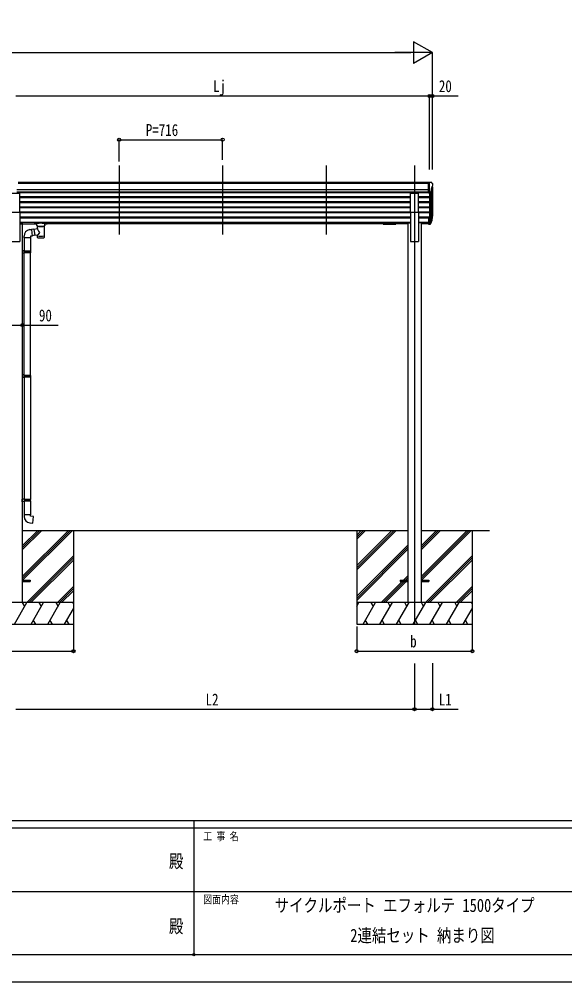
# Model space of a CAD drawing. Units: millimetres, scale not verified. Extents: x -10512 to 10512, y -7425 to 7425.
# Drawn here: x -1220 to 2555, y -7425 to -764 of the extents above; entities that cross this region are included whole.
import ezdxf
from ezdxf.enums import TextEntityAlignment as Align

# ---------------------------------------------------------------- set-up
doc = ezdxf.new("R2010")
doc.units = ezdxf.units.MM
doc.header["$LTSCALE"] = 30
doc.header["$PDMODE"] = 32
doc.header["$PDSIZE"] = 15
for name, color, linetype in [('0-2_USER1', 3, 'Continuous'), ('0-3_YKK_12', 2, 'Continuous'), ('0-4_YKK_13', 4, 'Continuous'), ('0-5_YKK_A1', 4, 'Continuous'), ('0-6_YKK_D', 6, 'Continuous'), ('0-7_YKK_ZWAK', 7, 'Continuous')]:
    doc.layers.add(name, color=color, linetype=linetype)
doc.styles.add('ＭＳ ゴシック', font='')
doc.styles.get('ＭＳ ゴシック').set_extended_font_data('MS Gothic')

msp = doc.modelspace()

# ---------------------------------------------------------------- linework, layer by layer
at = {"layer": '0-3_YKK_12'}
for p, q in [((-528.61, -1776.98), (-528.61, -2254.5)), ((187.39, -1776.98), (187.39, -2254.5)), ((903.39, -1776.98), (903.39, -2254.5)), ((1515.39, -1776.98), (1515.39, -4951.39))]:
    msp.add_line(p, q, dxfattribs=at)
at = {"layer": '0-4_YKK_13'}
for p, q in [((1612.89, -1893.37), (1602.89, -1893.46)), ((1602.89, -1894.97), (1602.89, -1893.46)), ((1612.89, -1965.35), (1612.89, -1893.37)), ((1631.39, -1893.37), (1612.89, -1893.37)), ((1619.39, -1966.35), (1619.39, -1893.37)), ((1631.39, -1893.37), (1633.72, -1893.51)), ((1633.39, -1927.88), (1633.39, -1944.16)), ((1638.86, -1924.55), (1633.54, -1927.62)), ((1634.48, -1893.94), (1638.55, -1899.74)), ((1641.39, -1902.74), (1641.39, -1903.37)), ((-1272.11, -1967.02), (-1217.11, -1967.02)), ((-1217.11, -2098.82), (-1217.11, -1967.02)), ((1487.89, -2098.82), (1487.89, -1967.02)), ((1487.89, -1967.02), (1542.89, -1967.02)), ((1542.89, -2098.82), (1542.89, -1967.02)), ((1612.89, -1965.35), (1619.39, -1965.35)), ((1619.39, -1966.35), (1624.6, -1966.03)), ((1627.01, -1964.54), (1636.02, -1948.95)), ((-1272.11, -2098.82), (-1217.11, -2098.82)), ((1487.89, -2098.82), (1542.89, -2098.82)), ((1619.39, -2127.09), (1619.39, -2181.86)), ((-1114.61, -2171.67), (-1114.61, -2182.43)), ((-1029.61, -2171.01), (-1112.61, -2171.01)), ((-1029.61, -2173.19), (-1112.61, -2173.19)), ((-1098.11, -2183.1), (-1112.61, -2183.1)), ((-1098.11, -2189.9), (-1098.11, -2179.63)), ((-1094.01, -2211.98), (-1094.01, -2194.39)), ((-1048.21, -2194.4), (-1048.2, -2274.7)), ((-1044.11, -2189.9), (-1044.11, -2179.63)), ((-1029.61, -2183.1), (-1044.11, -2183.1)), ((-1027.61, -2171.67), (-1027.61, -2182.43)), ((-1027.61, -2171.86), (-1027.61, -2173.41)), ((1298.39, -2171.67), (1298.39, -2182.43)), ((1298.39, -2171.86), (1298.39, -2173.41)), ((1300.39, -2171.01), (1383.39, -2171.01)), ((1300.39, -2173.19), (1383.39, -2173.19)), ((1300.39, -2183.1), (1383.39, -2183.1)), ((1385.39, -2171.67), (1385.39, -2182.43)), ((1612.89, -2139.76), (1612.89, -2181.12)), ((1612.89, -2167.22), (1619.39, -2167.22)), ((1612.89, -2172.1), (1619.39, -2172.1)), ((1612.89, -2181.12), (1619.39, -2181.12)), ((1619.39, -2172.12), (1624.52, -2172.12)), ((1619.39, -2173.93), (1624.23, -2173.93)), ((1619.39, -2181.86), (1624.23, -2181.86)), ((1625.82, -2171.45), (1633.58, -2156.04)), ((1635.02, -2156.4), (1626.83, -2172.58)), ((1635.64, -2156.96), (1626.83, -2180.51)), ((1637.69, -2139.9), (1634.42, -2146.97)), ((1638.29, -2141.28), (1634.42, -2149.23)), ((1635.98, -2152.56), (1635.64, -2156.96)), ((-1147.97, -2219.91), (-1135.46, -2218.35)), ((-1118.94, -2217.76), (-1135.29, -2220.3)), ((-1112.5, -2259.27), (-1131.62, -2262.23)), ((-1119.23, -2215.88), (-1094.01, -2211.97)), ((-1119.23, -2215.88), (-1112.21, -2261.14)), ((-1094.01, -2258.32), (-1112.21, -2261.14)), ((-1094.03, -2274.7), (-1094.01, -2258.07)), ((-1187.37, -2275.92), (-1187.37, -2265)), ((-1141.37, -2275.92), (-1187.37, -2275.92)), ((-1185.41, -2275.92), (-1185.41, -2366.76)), ((-1143.41, -2275.92), (-1143.41, -2369.31)), ((-1183.41, -2366.81), (-1199.41, -2366.34)), ((-1199.41, -2366.34), (-1199.41, -2384.28)), ((-1183.41, -2383.81), (-1199.41, -2384.28)), ((-1183.41, -2368.81), (-1185.41, -2368.81)), ((-1142.41, -2369.31), (-1185.41, -2369.31)), ((-1141.41, -2371.31), (-1185.41, -2371.31)), ((-1141.41, -2379.31), (-1185.41, -2379.31)), ((-1142.41, -2381.31), (-1185.41, -2381.31)), ((-1185.41, -3226.01), (-1185.41, -2383.87)), ((-1183.41, -2368.81), (-1183.41, -2366.81)), ((-1183.41, -2383.81), (-1183.41, -2381.81)), ((-1180.94, -2371.31), (-1180.51, -2369.31)), ((-1143.41, -3228.57), (-1143.41, -2381.31)), ((-1141.41, -2371.31), (-1142.41, -2369.31)), ((-1141.41, -2379.31), (-1142.41, -2381.31)), ((-1141.41, -2371.31), (-1141.41, -2379.31)), ((-1183.41, -3226.07), (-1199.41, -3225.6)), ((-1199.41, -3225.6), (-1199.41, -3243.54)), ((-1183.41, -3243.07), (-1199.41, -3243.54)), ((-1183.41, -3228.07), (-1185.41, -3228.07)), ((-1142.41, -3228.57), (-1185.41, -3228.57)), ((-1141.41, -3230.57), (-1185.41, -3230.57)), ((-1141.41, -3238.57), (-1185.41, -3238.57)), ((-1142.41, -3240.57), (-1185.41, -3240.57)), ((-1185.41, -3243.13), (-1185.41, -4085.26)), ((-1183.41, -3228.07), (-1183.41, -3226.07)), ((-1183.41, -3243.07), (-1183.41, -3241.07)), ((-1180.94, -3230.57), (-1180.51, -3228.57)), ((-1143.41, -3240.57), (-1143.41, -4087.82)), ((-1141.41, -3230.57), (-1142.41, -3228.57)), ((-1141.41, -3238.57), (-1142.41, -3240.57)), ((-1141.41, -3230.57), (-1141.41, -3238.57)), ((-1183.41, -4085.32), (-1199.41, -4084.85)), ((-1199.41, -4102.79), (-1199.41, -4084.85)), ((-1183.41, -4102.32), (-1199.41, -4102.79)), ((-1142.41, -4087.82), (-1185.41, -4087.82)), ((-1141.41, -4089.82), (-1185.41, -4089.82)), ((-1141.41, -4097.82), (-1185.41, -4097.82)), ((-1142.41, -4099.82), (-1185.41, -4099.82)), ((-1183.41, -4100.32), (-1185.41, -4100.32)), ((-1185.41, -4102.38), (-1185.41, -4193.82)), ((-1183.41, -4085.32), (-1183.41, -4087.32)), ((-1183.41, -4100.32), (-1183.41, -4102.32)), ((-1180.94, -4097.82), (-1180.51, -4099.82)), ((-1143.41, -4099.82), (-1143.41, -4193.82)), ((-1141.41, -4089.82), (-1142.41, -4087.82)), ((-1141.41, -4097.82), (-1142.41, -4099.82)), ((-1141.41, -4097.82), (-1141.41, -4089.82)), ((-1141.41, -4193.82), (-1187.41, -4193.82)), ((-1187.41, -4193.82), (-1187.41, -4204.74)), ((-1141.41, -4203.82), (-1141.41, -4193.82)), ((-1199.41, -4646.89), (-1144.61, -4646.89)), ((-1199.41, -4655.89), (-1144.61, -4655.89)), ((-1144.61, -4646.89), (-1144.61, -4655.89)), ((1415.39, -4646.89), (1415.39, -4655.89)), ((1415.39, -4646.89), (1470.19, -4646.89)), ((1415.39, -4655.89), (1470.19, -4655.89)), ((1560.59, -4646.89), (1615.39, -4646.89)), ((1560.59, -4655.89), (1615.39, -4655.89)), ((1615.39, -4646.89), (1615.39, -4655.89))]:
    msp.add_line(p, q, dxfattribs=at)
for points in [[(-1112.61, -2171.01), (-1112.97, -2171.01), (-1113.5, -2171.04), (-1113.94, -2171.09), (-1114.25, -2171.17), (-1114.42, -2171.27), (-1114.54, -2171.4), (-1114.6, -2171.58), (-1114.61, -2171.67)], [(-1112.61, -2183.1), (-1112.97, -2183.09), (-1113.5, -2183.07), (-1113.94, -2183.02), (-1114.25, -2182.94), (-1114.42, -2182.84), (-1114.54, -2182.7), (-1114.6, -2182.52), (-1114.61, -2182.43)], [(-1094.01, -2194.39), (-1094.24, -2194.3), (-1095.6, -2193.56), (-1096.71, -2192.72), (-1097.47, -2191.85), (-1097.93, -2190.95), (-1098.1, -2190.07)], [(-1044.15, -2189.85), (-1044.13, -2190.2), (-1044.37, -2191.16), (-1044.89, -2192.04), (-1045.7, -2192.88), (-1046.81, -2193.68), (-1048.21, -2194.4)], [(-1027.61, -2171.67), (-1027.65, -2171.48), (-1027.73, -2171.34), (-1027.83, -2171.25), (-1027.93, -2171.19), (-1028.05, -2171.14), (-1028.35, -2171.08), (-1028.84, -2171.03), (-1029.38, -2171.01), (-1029.61, -2171.01)], [(-1027.61, -2182.43), (-1027.65, -2182.63), (-1027.73, -2182.77), (-1027.83, -2182.86), (-1027.93, -2182.92), (-1028.05, -2182.97), (-1028.35, -2183.03), (-1028.84, -2183.07), (-1029.38, -2183.09), (-1029.61, -2183.1)], [(1298.39, -2171.67), (1298.43, -2171.48), (1298.51, -2171.34), (1298.61, -2171.25), (1298.71, -2171.19), (1298.83, -2171.14), (1299.12, -2171.08), (1299.61, -2171.03), (1300.15, -2171.01), (1300.39, -2171.01)], [(1298.39, -2182.43), (1298.43, -2182.63), (1298.51, -2182.77), (1298.61, -2182.86), (1298.71, -2182.92), (1298.83, -2182.97), (1299.12, -2183.03), (1299.61, -2183.07), (1300.15, -2183.09), (1300.39, -2183.1)], [(1383.39, -2171.01), (1383.74, -2171.01), (1384.27, -2171.04), (1384.72, -2171.09), (1385.02, -2171.17), (1385.19, -2171.27), (1385.31, -2171.4), (1385.38, -2171.58), (1385.39, -2171.67)], [(1383.39, -2183.1), (1383.74, -2183.09), (1384.27, -2183.07), (1384.72, -2183.02), (1385.02, -2182.94), (1385.19, -2182.84), (1385.31, -2182.7), (1385.38, -2182.52), (1385.39, -2182.43)], [(-1135.46, -2218.35), (-1131.45, -2264.18), (-1141.37, -2265.92), (-1141.37, -2275.92)], [(-1183.41, -2381.81), (-1185.41, -2381.81), (-1185.41, -2368.81)], [(-1180.94, -2371.31), (-1180.94, -2379.31), (-1180.51, -2381.31)], [(-1183.41, -3241.07), (-1185.41, -3241.07), (-1185.41, -3228.07)], [(-1180.94, -3230.57), (-1180.94, -3238.57), (-1180.51, -3240.57)], [(-1183.41, -4087.32), (-1185.41, -4087.32), (-1185.41, -4100.32)], [(-1180.94, -4097.82), (-1180.94, -4089.82), (-1180.51, -4087.82)], [(-1146.33, -4249.56), (-1125.5, -4251.39), (-1121.49, -4205.56), (-1141.41, -4203.82)]]:
    msp.add_lwpolyline(points, dxfattribs=at)
for centre, radius, start, end in [((1633.69, -1927.88), 0.3, 120, 180), ((1633.66, -1894.51), 1, 35, 86.5), ((1638.39, -1902.74), 3, 0, 87), ((1634.48, -1920.18), 6.18, 315.00103, 354.2965), ((1439.39, -1903.37), 202, 355.05096, 0), ((1624.41, -1963.04), 3, 273.5, 330), ((1633.69, -1944.16), 0.3, 180, 265.2833), ((1633.42, -1947.45), 3, 330, 85.2833), ((1608.8, -2130.41), 30.41, 341.80266, 352.8448), ((1610.21, -2132.17), 29.53, 342.01856, 353.49194), ((-1141.46, -2265.36), 45.91, 98.14944, 179.55845), ((-1142.41, -4204.74), 45, 180, 265)]:
    msp.add_arc(centre, radius, start, end, dxfattribs=at)
for centre, major_axis, ratio, start_param, end_param in [((1551.53, -2125.92), (-87.93, 4.42), 0.541684, 3.060334, 3.2172517), ((1550.74, -2132.6), (89.06, 1.43), 0.57596, 6.1985533, 6.3701348), ((-1112.61, -2173.41), (-2, 0), 0.109601, 4.712389, 6.2831853), ((-1071.11, -2179.63), (-27, 0), 0.122176, 3.1415927, 6.2831853), ((-1082.11, -2189.9), (-16, 0), 0.361356, 0, 0.0194874), ((-1071.1, -2194.86), (-22.92, 0.42), 0.07247, 0.0008089, 1.5716053), ((-1071.1, -2196.48), (-22.92, 0.42), 0.07247, 0.0008089, 1.5716053), ((-1071.12, -2194.86), (22.91, 0.42), 0.072511, 4.711586, 6.2823824), ((-1071.12, -2196.48), (22.91, 0.42), 0.072511, 4.711586, 6.2823824), ((-1029.61, -2173.41), (-2, 0), 0.109601, 3.1415927, 4.712389), ((1300.39, -2173.41), (2, 0), 0.109601, 1.5707963, 3.1415927), ((1383.39, -2173.41), (2, 0), 0.109601, 0, 1.5707963), ((1624.23, -2171.22), (3, 0), 0.90356, 4.712389, 5.7595865), ((1624.23, -2179.15), (-3, 0), 0.90356, 1.5707963, 2.6179939), ((1624.52, -2170.77), (1.5, 0), 0.90356, 4.712389, 5.7595865), ((1549.47, -2132.5), (88.05, 0), 0.90356, 5.9828017, 6.0168888), ((1634.68, -2152.56), (-1.3, 0), 0.90356, 2.9359903, 4.9130961), ((1548.76, -2136.37), (89.07, 0), 0.90356, 6.0316505, 6.077583), ((-1071.11, -2238.52), (22.81, -26.62), 0.234429, 3.1563334, 4.5976381), ((-1073.67, -2235.87), (-20.32, -22.25), 0.045535, 4.9756507, 6.2441899), ((-1071.11, -2262.26), (-22.91, 0), 0.122865, 6.2831853, 9.424778), ((-1071.11, -2274.7), (-22.92, 0), 0.101955, 6.2829723, 9.4248207)]:
    msp.add_ellipse(centre, major_axis=major_axis, ratio=ratio, start_param=start_param, end_param=end_param, dxfattribs=at)
at = {"layer": '0-5_YKK_A1'}
for p, q in [((1612.89, -1894.97), (-1228.11, -1894.97)), ((1612.89, -1900.19), (-1228.11, -1900.19)), ((1639.39, -1923.95), (1639.39, -2126.73)), ((1612.89, -1943.72), (-1238.11, -1943.72)), ((1612.89, -1961.57), (-1238.11, -1961.57)), ((1612.89, -1964.82), (-1238.11, -1964.82)), ((1487.89, -1993.67), (-1217.11, -1993.67)), ((1487.89, -1995.17), (-1217.11, -1995.17)), ((1619.39, -1993.67), (1542.89, -1993.67)), ((1619.39, -1995.17), (1542.89, -1995.17)), ((1619.39, -1934.47), (1619.39, -2127.09)), ((1625.39, -1965.88), (1625.4, -2171.87)), ((1634.42, -1951.72), (1634.42, -2153.44)), ((1487.89, -1999.49), (-1217.11, -1999.49)), ((1487.89, -2028.76), (-1217.11, -2028.76)), ((1487.89, -2030.26), (-1217.11, -2030.26)), ((1487.89, -2034.58), (-1217.11, -2034.58)), ((1487.89, -2063.81), (-1217.11, -2063.81)), ((1619.39, -1999.49), (1542.89, -1999.49)), ((1619.39, -2028.76), (1542.89, -2028.76)), ((1619.39, -2030.26), (1542.89, -2030.26)), ((1619.39, -2034.58), (1542.89, -2034.58)), ((1619.39, -2063.81), (1542.89, -2063.81)), ((1487.89, -2065.31), (-1217.11, -2065.31)), ((1487.89, -2069.62), (-1217.11, -2069.62)), ((-1217.11, -2098.82), (-1217.11, -2301.39)), ((1487.89, -2098.87), (-1217.11, -2098.87)), ((1487.89, -2100.36), (-1217.11, -2100.36)), ((1487.89, -2104.68), (-1217.11, -2104.68)), ((1487.89, -2098.82), (1487.89, -2301.39)), ((1619.39, -2065.31), (1542.89, -2065.31)), ((1619.39, -2069.62), (1542.89, -2069.62)), ((1542.89, -2098.82), (1542.89, -2301.39)), ((1619.39, -2098.87), (1542.89, -2098.82)), ((1619.39, -2100.36), (1542.89, -2100.36)), ((1619.39, -2104.68), (1542.89, -2104.68)), ((1487.89, -2133.95), (-1217.11, -2133.95)), ((1487.89, -2135.45), (-1217.11, -2135.45)), ((1487.89, -2139.76), (-1217.11, -2139.76)), ((1487.89, -2169.8), (-1217.11, -2169.8)), ((1487.89, -2171.19), (-1217.11, -2171.19)), ((-1199.41, -2172.39), (-1217.11, -2172.39)), ((-1217.11, -2178.88), (-1114.61, -2178.88)), ((-1199.41, -2172.39), (-1199.41, -4801.39)), ((1298.39, -2178.88), (-1027.61, -2178.88)), ((1470.19, -2178.88), (1385.39, -2178.88)), ((1470.19, -2172.39), (1470.19, -4801.39)), ((1470.19, -2172.39), (1487.89, -2172.39)), ((1619.39, -2133.95), (1542.89, -2133.95)), ((1619.39, -2135.45), (1542.89, -2135.45)), ((1619.39, -2139.76), (1542.89, -2139.76)), ((1612.89, -2169.8), (1542.89, -2169.8)), ((1612.89, -2171.19), (1542.89, -2171.19)), ((1560.59, -2172.39), (1542.89, -2172.39)), ((1560.59, -2172.39), (1560.59, -4801.39)), ((1612.89, -2178.88), (1560.59, -2178.88)), ((-1272.11, -2301.39), (-1217.11, -2301.39)), ((1487.89, -2301.39), (1542.89, -2301.39)), ((-1199.61, -4620.86), (-880.13, -4301.39)), ((-1199.61, -4635), (-865.99, -4301.39)), ((-1199.61, -4437.02), (-1063.98, -4301.39)), ((-1199.61, -4422.87), (-1078.12, -4301.39)), ((-1199.61, -4408.73), (-1092.27, -4301.39)), ((-1199.41, -4301.39), (-723.58, -4301.39)), ((-1197.35, -4646.89), (-851.85, -4301.39)), ((-1092.41, -4301.39), (1470.19, -4301.39)), ((-844.81, -4301.39), (-844.81, -4951.39)), ((1115.19, -4301.39), (1115.19, -4951.39)), ((1115.19, -4545.56), (1359.37, -4301.39)), ((1115.19, -4559.71), (1373.51, -4301.39)), ((1115.19, -4573.85), (1387.65, -4301.39)), ((1115.19, -4361.72), (1175.52, -4301.39)), ((1115.19, -4347.58), (1161.38, -4301.39)), ((1115.19, -4333.43), (1147.23, -4301.39)), ((1560.39, -4620.86), (1879.87, -4301.39)), ((1560.39, -4635), (1894.01, -4301.39)), ((1560.39, -4437.02), (1696.02, -4301.39)), ((1560.39, -4422.87), (1681.88, -4301.39)), ((1560.39, -4408.73), (1667.73, -4301.39)), ((1560.59, -4301.39), (2033.42, -4301.39)), ((1562.65, -4646.89), (1908.15, -4301.39)), ((1915.19, -4301.39), (1915.19, -4951.39)), ((1115.19, -4757.69), (1469.99, -4402.9)), ((1115.19, -4771.84), (1469.99, -4417.04)), ((1115.19, -4785.98), (1469.99, -4431.18)), ((-1168, -4801.39), (-844.81, -4478.2)), ((-1153.86, -4801.39), (-844.81, -4492.34)), ((-1139.72, -4801.39), (-844.81, -4506.48)), ((1592, -4801.39), (1915.19, -4478.2)), ((1606.14, -4801.39), (1915.19, -4492.34)), ((1620.28, -4801.39), (1915.19, -4506.48)), ((1283.63, -4801.39), (1429.13, -4655.89)), ((1297.77, -4801.39), (1443.27, -4655.89)), ((1311.91, -4801.39), (1457.41, -4655.89)), ((1438.13, -4646.89), (1469.99, -4615.03)), ((1452.27, -4646.89), (1469.99, -4629.17)), ((1466.41, -4646.89), (1469.99, -4643.31)), ((-955.87, -4801.39), (-844.81, -4690.33)), ((-941.73, -4801.39), (-844.81, -4704.47)), ((-927.59, -4801.39), (-844.81, -4718.61)), ((1804.13, -4801.39), (1915.19, -4690.33)), ((1818.27, -4801.39), (1915.19, -4704.47)), ((1832.41, -4801.39), (1915.19, -4718.61)), ((-844.81, -4801.39), (-1644.81, -4801.39)), ((-1253.66, -4951.39), (-1167.05, -4801.39)), ((-1182.05, -4827.37), (-1197.06, -4801.38)), ((-1138.19, -4951.39), (-1051.58, -4801.39)), ((-1066.58, -4827.37), (-1081.58, -4801.39)), ((-1022.72, -4951.39), (-936.11, -4801.39)), ((-966.11, -4801.39), (-951.11, -4827.37)), ((-907.25, -4951.39), (-844.81, -4843.25)), ((-850.64, -4801.39), (-844.81, -4811.49)), ((1915.19, -4801.39), (1115.19, -4801.39)), ((1115.19, -4828.89), (1131.07, -4801.39)), ((1159.93, -4951.39), (1246.54, -4801.39)), ((1231.54, -4827.37), (1216.54, -4801.39)), ((1275.4, -4951.39), (1362.01, -4801.39)), ((1347.01, -4827.37), (1332, -4801.39)), ((1390.87, -4951.39), (1477.48, -4801.39)), ((1462.48, -4827.37), (1447.47, -4801.39)), ((1506.34, -4951.39), (1592.95, -4801.39)), ((1577.95, -4827.37), (1562.95, -4801.38)), ((1621.81, -4951.39), (1708.42, -4801.39)), ((1693.42, -4827.37), (1678.42, -4801.39)), ((1737.28, -4951.39), (1823.89, -4801.39)), ((1793.89, -4801.39), (1808.89, -4827.37)), ((1852.75, -4951.39), (1915.19, -4843.25)), ((1909.36, -4801.39), (1915.19, -4811.49)), ((-1123.19, -4925.41), (-1108.19, -4951.39)), ((-1007.72, -4925.41), (-992.72, -4951.39)), ((-892.25, -4925.41), (-877.25, -4951.39)), ((1174.93, -4925.41), (1189.93, -4951.39)), ((1290.4, -4925.41), (1305.4, -4951.39)), ((1405.87, -4925.41), (1420.87, -4951.39)), ((1521.34, -4925.41), (1536.34, -4951.39)), ((1636.81, -4925.41), (1651.81, -4951.39)), ((1752.28, -4925.41), (1767.28, -4951.39)), ((1867.75, -4925.41), (1882.75, -4951.39)), ((-1644.81, -4951.39), (-844.81, -4951.39)), ((1115.19, -4951.39), (1915.19, -4951.39))]:
    msp.add_line(p, q, dxfattribs=at)
at = {"layer": '0-6_YKK_D'}
for p, q in [((1639.39, -994.97), (1509.48, -919.97)), ((1509.48, -919.97), (1509.48, -1069.97)), ((-3978.61, -994.97), (1489.39, -994.97)), ((1639.39, -994.97), (1379.58, -994.97)), ((1639.39, -994.97), (1509.48, -1069.97)), ((1639.39, -1803.55), (1639.39, -993.97)), ((-1244.61, -1294.97), (1619.39, -1294.97)), ((1619.39, -1804.55), (1619.39, -1293.97)), ((1619.39, -1804.55), (1619.39, -1293.97)), ((1639.39, -1802.55), (1639.39, -1293.97)), ((-528.61, -1748.1), (-528.61, -1596.99)), ((-528.61, -1597.99), (187.39, -1597.99)), ((187.39, -1736.96), (187.39, -1596.99)), ((-844.81, -4937.17), (-844.81, -5138.1)), ((1115.19, -4966.6), (1115.19, -5138.1)), ((1915.19, -4952.39), (1915.19, -5138.1)), ((-1644.81, -5137.1), (-844.81, -5137.1)), ((1115.19, -5137.1), (1915.19, -5137.1)), ((1515.39, -5223.56), (1515.39, -5539.98)), ((1515.39, -5223.56), (1515.39, -5539.98)), ((1639.39, -5220.96), (1639.39, -5539.98)), ((-1244.61, -5538.98), (1515.39, -5538.98))]:
    msp.add_line(p, q, dxfattribs=at)
for points in [[(1619.39, -1294.97), (1639.39, -1294.97), (1817.89, -1294.97)], [(-1289.81, -2880.94), (-1199.41, -2880.94), (-950.86, -2880.94)], [(1515.39, -5538.98), (1639.39, -5538.98), (1816.49, -5538.98)]]:
    msp.add_lwpolyline(points, dxfattribs=at)
for centre in [(1619.39, -1294.97), (1619.39, -1294.97), (1639.39, -1294.97), (-528.61, -1597.99), (187.39, -1597.99), (-1199.41, -2880.94), (-844.81, -5137.1), (1115.19, -5137.1), (1915.19, -5137.1), (1515.39, -5538.98), (1515.39, -5538.98), (1639.39, -5538.98)]:
    msp.add_circle(centre, 10.62, dxfattribs=at)
at = {"layer": '0-7_YKK_ZWAK'}
for p, q in [((9737.55, -6312.5), (-9762.45, -6312.5)), ((-12.45, -6312.5), (-12.45, -7237.5)), ((-12.45, -6362.5), (-3262.45, -6362.5)), ((3237.55, -6362.5), (-12.45, -6362.5)), ((-3243.7, -6800), (-12.45, -6800)), ((-12.45, -6800), (3237.55, -6800)), ((-3262.45, -7237.5), (-12.45, -7237.5)), ((-12.45, -7237.5), (3237.55, -7237.5))]:
    msp.add_line(p, q, dxfattribs=at)
msp.add_lwpolyline([(-10512.5, -7425), (10512.5, -7425), (10512.5, 7425), (-10512.5, 7425)], close=True, dxfattribs=at)
msp.add_point((-12.45, -7237.5), dxfattribs=at)

# ---------------------------------------------------------------- texts
at = {"layer": '0-2_USER1', "style": 'ＭＳ ゴシック', "width": 0.8}
for s, p in [('サイクルポート エフォルテ 1500タイプ', (547.45, -6969.36)), ('2連結セット 納まり図', (1070.79, -7177.69))]:
    msp.add_text(s, height=91.64, dxfattribs=at).set_placement(p, align=Align.BOTTOM_LEFT)
at = {"layer": '0-6_YKK_D', "style": 'ＭＳ ゴシック', "width": 0.8}
for s, p in [('Lj', (121.39, -1292.97)), ('20', (1683.89, -1292.97)), ('P=716', (-344.61, -1596.69)), ('90', (-1084.16, -2879.64)), ('b', (1485.19, -5135.8)), ('L2', (69.39, -5537.68)), ('L1', (1683.19, -5537.68))]:
    msp.add_text(s, height=82.48, dxfattribs=at).set_placement(p, align=Align.BOTTOM_LEFT)
at = {"layer": '0-7_YKK_ZWAK', "style": 'ＭＳ ゴシック', "width": 0.8}
for s, height, p in [('工 事 名', 54.99, (53.17, -6462.5)), ('殿', 91.64, (-184.17, -6664.58)), ('図面内容', 54.99, (53.17, -6900)), ('殿', 91.64, (-184.17, -7114.58))]:
    msp.add_text(s, height=height, dxfattribs=at).set_placement(p, align=Align.BOTTOM_LEFT)

doc.saveas('drawing.dxf')
